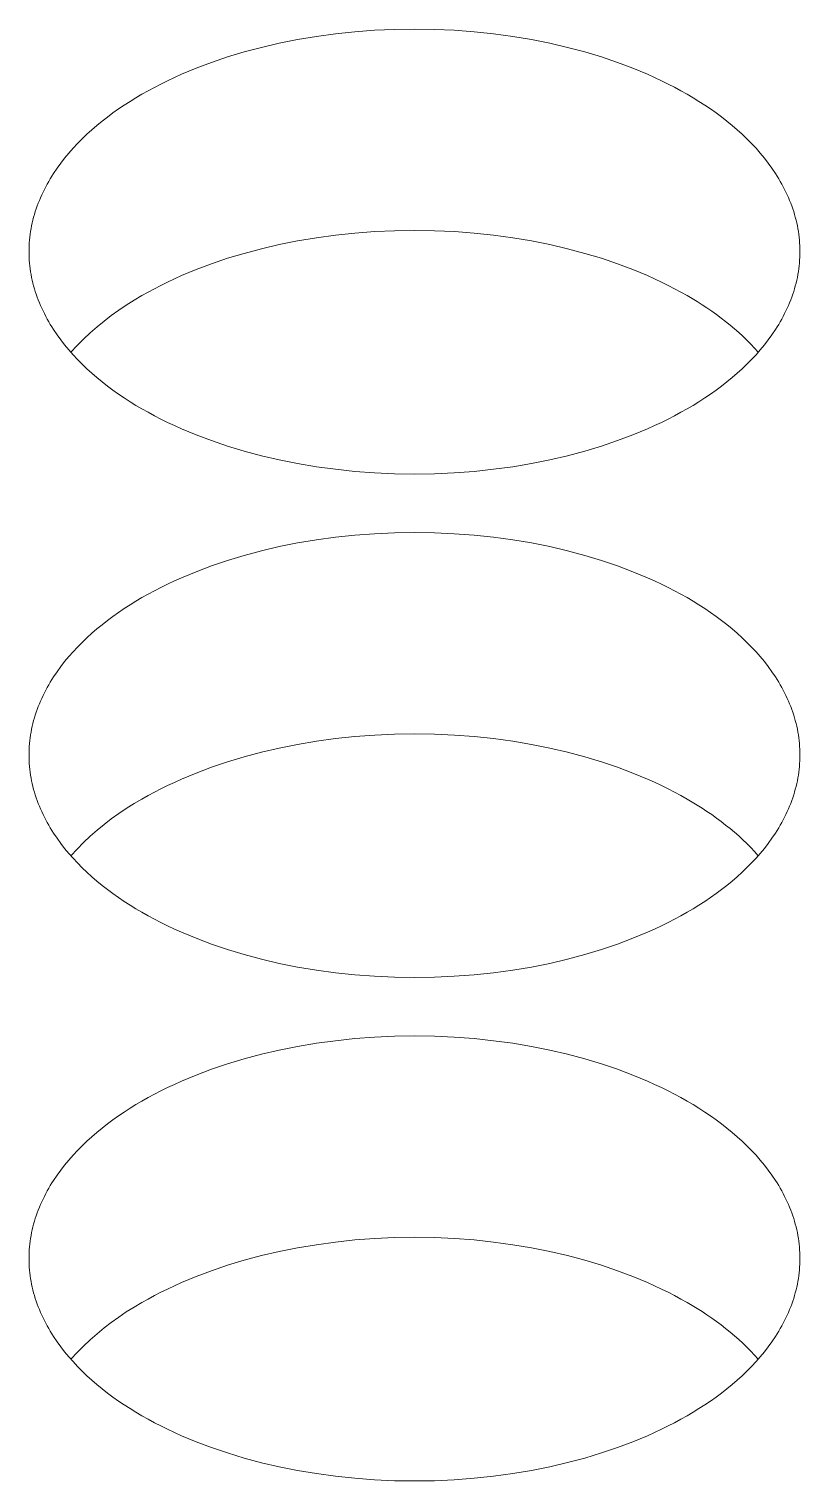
# Model space of a CAD drawing. Header units: millimetres. Extents: x 8434 to 10928, y 788 to 2545.
# Drawn here: x 9966.23 to 9976.72, y 2137.79 to 2157.56 of the extents above; entities that cross this region are included whole.
import ezdxf

# ---------------------------------------------------------------- set-up
doc = ezdxf.new("R2010")
doc.units = ezdxf.units.MM
doc.layers.add('ZANO_R', color=7, linetype='Continuous', lineweight=0)

msp = doc.modelspace()

# ---------------------------------------------------------------- linework, layer by layer
at = {"layer": 'ZANO_R'}
for p, q in [((9970.933, 2157.544), (9971.204, 2157.556)), ((9971.204, 2157.556), (9971.475, 2157.561)), ((9971.475, 2157.561), (9971.747, 2157.556)), ((9971.747, 2157.556), (9972.017, 2157.544)), ((9969.391, 2157.311), (9969.634, 2157.368)), ((9969.634, 2157.368), (9969.884, 2157.418)), ((9969.884, 2157.418), (9970.139, 2157.461)), ((9970.139, 2157.461), (9970.4, 2157.496)), ((9970.4, 2157.496), (9970.665, 2157.524)), ((9970.665, 2157.524), (9970.933, 2157.544)), ((9972.017, 2157.544), (9972.286, 2157.524)), ((9972.286, 2157.524), (9972.551, 2157.496)), ((9972.551, 2157.496), (9972.812, 2157.461)), ((9972.812, 2157.461), (9973.067, 2157.418)), ((9973.067, 2157.418), (9973.317, 2157.368)), ((9973.317, 2157.368), (9973.56, 2157.311)), ((9968.711, 2157.106), (9968.929, 2157.18)), ((9968.929, 2157.18), (9969.156, 2157.248)), ((9969.156, 2157.248), (9969.391, 2157.311)), ((9973.56, 2157.311), (9973.795, 2157.249)), ((9973.795, 2157.249), (9974.022, 2157.18)), ((9974.022, 2157.18), (9974.24, 2157.106)), ((9968.302, 2156.944), (9968.401, 2156.986)), ((9968.401, 2156.986), (9968.502, 2157.027)), ((9968.502, 2157.027), (9968.711, 2157.106)), ((9974.24, 2157.106), (9974.449, 2157.027)), ((9974.449, 2157.027), (9974.55, 2156.986)), ((9974.55, 2156.986), (9974.648, 2156.944)), ((9967.848, 2156.72), (9967.934, 2156.766)), ((9967.934, 2156.766), (9968.022, 2156.812)), ((9968.022, 2156.812), (9968.113, 2156.857)), ((9968.113, 2156.857), (9968.207, 2156.901)), ((9968.207, 2156.901), (9968.302, 2156.944)), ((9974.648, 2156.944), (9974.744, 2156.901)), ((9974.744, 2156.901), (9974.838, 2156.857)), ((9974.838, 2156.857), (9974.929, 2156.812)), ((9974.929, 2156.812), (9975.017, 2156.767)), ((9975.017, 2156.767), (9975.103, 2156.72)), ((9967.524, 2156.524), (9967.603, 2156.575)), ((9967.603, 2156.575), (9967.683, 2156.625)), ((9967.683, 2156.625), (9967.765, 2156.673)), ((9967.765, 2156.673), (9967.848, 2156.72)), ((9975.103, 2156.72), (9975.186, 2156.673)), ((9975.186, 2156.673), (9975.268, 2156.625)), ((9975.268, 2156.625), (9975.348, 2156.575)), ((9975.348, 2156.575), (9975.427, 2156.524)), ((9967.295, 2156.362), (9967.37, 2156.418)), ((9967.37, 2156.418), (9967.446, 2156.472)), ((9967.446, 2156.472), (9967.524, 2156.524)), ((9975.427, 2156.524), (9975.505, 2156.472)), ((9975.505, 2156.472), (9975.581, 2156.418)), ((9975.581, 2156.418), (9975.656, 2156.363)), ((9967.015, 2156.127), (9967.082, 2156.188)), ((9967.082, 2156.188), (9967.151, 2156.247)), ((9967.151, 2156.247), (9967.222, 2156.306)), ((9967.222, 2156.306), (9967.295, 2156.362)), ((9975.656, 2156.363), (9975.728, 2156.306)), ((9975.728, 2156.306), (9975.8, 2156.248)), ((9975.8, 2156.248), (9975.869, 2156.188)), ((9975.869, 2156.188), (9975.936, 2156.127)), ((9966.826, 2155.936), (9966.887, 2156.001)), ((9966.887, 2156.001), (9966.95, 2156.064)), ((9966.95, 2156.064), (9967.015, 2156.127)), ((9975.936, 2156.127), (9976.001, 2156.065)), ((9976.001, 2156.065), (9976.064, 2156.001)), ((9976.064, 2156.001), (9976.125, 2155.936)), ((9966.659, 2155.734), (9966.712, 2155.802)), ((9966.712, 2155.802), (9966.768, 2155.87)), ((9966.768, 2155.87), (9966.826, 2155.936)), ((9976.125, 2155.936), (9976.183, 2155.87)), ((9976.183, 2155.87), (9976.239, 2155.803)), ((9976.239, 2155.803), (9976.292, 2155.734)), ((9966.539, 2155.558), (9966.561, 2155.594)), ((9966.561, 2155.594), (9966.609, 2155.664)), ((9966.609, 2155.664), (9966.659, 2155.734)), ((9976.292, 2155.734), (9976.342, 2155.665)), ((9976.342, 2155.665), (9976.39, 2155.594)), ((9976.39, 2155.594), (9976.412, 2155.558)), ((9966.436, 2155.376), (9966.455, 2155.413)), ((9966.455, 2155.413), (9966.475, 2155.45)), ((9966.475, 2155.45), (9966.495, 2155.486)), ((9966.495, 2155.486), (9966.517, 2155.522)), ((9966.517, 2155.522), (9966.539, 2155.558)), ((9976.412, 2155.558), (9976.434, 2155.522)), ((9976.434, 2155.522), (9976.456, 2155.486)), ((9976.456, 2155.486), (9976.476, 2155.45)), ((9976.476, 2155.45), (9976.496, 2155.413)), ((9976.496, 2155.413), (9976.515, 2155.376)), ((9966.339, 2155.151), (9966.353, 2155.189)), ((9966.353, 2155.189), (9966.368, 2155.227)), ((9966.368, 2155.227), (9966.384, 2155.264)), ((9966.384, 2155.264), (9966.401, 2155.302)), ((9966.401, 2155.302), (9966.418, 2155.339)), ((9966.418, 2155.339), (9966.436, 2155.376)), ((9976.515, 2155.376), (9976.533, 2155.339)), ((9976.533, 2155.339), (9976.55, 2155.302)), ((9976.55, 2155.302), (9976.567, 2155.265)), ((9976.567, 2155.265), (9976.583, 2155.227)), ((9976.583, 2155.227), (9976.598, 2155.189)), ((9976.598, 2155.189), (9976.612, 2155.152)), ((9966.28, 2154.96), (9966.29, 2154.998)), ((9966.29, 2154.998), (9966.301, 2155.037)), ((9966.301, 2155.037), (9966.313, 2155.075)), ((9966.313, 2155.075), (9966.326, 2155.113)), ((9966.326, 2155.113), (9966.339, 2155.151)), ((9976.612, 2155.152), (9976.625, 2155.113)), ((9976.625, 2155.113), (9976.638, 2155.075)), ((9976.638, 2155.075), (9976.65, 2155.037)), ((9976.65, 2155.037), (9976.66, 2154.998)), ((9976.66, 2154.998), (9976.67, 2154.96)), ((9966.243, 2154.765), (9966.249, 2154.804)), ((9966.249, 2154.804), (9966.256, 2154.843)), ((9966.256, 2154.843), (9966.263, 2154.882)), ((9966.263, 2154.882), (9966.271, 2154.921)), ((9966.271, 2154.921), (9966.28, 2154.96)), ((9970.934, 2154.802), (9970.665, 2154.782)), ((9971.204, 2154.814), (9970.934, 2154.802)), ((9971.476, 2154.818), (9971.204, 2154.814)), ((9971.747, 2154.814), (9971.476, 2154.818)), ((9972.018, 2154.802), (9971.747, 2154.814)), ((9972.286, 2154.782), (9972.018, 2154.802)), ((9976.67, 2154.96), (9976.68, 2154.921)), ((9976.68, 2154.921), (9976.688, 2154.882)), ((9976.688, 2154.882), (9976.695, 2154.844)), ((9976.695, 2154.844), (9976.702, 2154.805)), ((9976.702, 2154.805), (9976.708, 2154.766)), ((9966.228, 2154.57), (9966.229, 2154.609)), ((9966.229, 2154.609), (9966.231, 2154.648)), ((9966.231, 2154.648), (9966.235, 2154.687)), ((9966.235, 2154.687), (9966.239, 2154.726)), ((9966.239, 2154.726), (9966.243, 2154.765)), ((9969.634, 2154.626), (9969.391, 2154.569)), ((9969.884, 2154.675), (9969.634, 2154.626)), ((9970.139, 2154.718), (9969.884, 2154.675)), ((9970.4, 2154.754), (9970.139, 2154.718)), ((9970.665, 2154.782), (9970.4, 2154.754)), ((9972.551, 2154.754), (9972.286, 2154.782)), ((9972.812, 2154.718), (9972.551, 2154.754)), ((9973.067, 2154.675), (9972.812, 2154.718)), ((9973.317, 2154.626), (9973.067, 2154.675)), ((9973.56, 2154.569), (9973.317, 2154.626)), ((9976.708, 2154.766), (9976.712, 2154.727)), ((9976.712, 2154.727), (9976.716, 2154.687)), ((9976.716, 2154.687), (9976.719, 2154.648)), ((9976.719, 2154.648), (9976.722, 2154.609)), ((9976.722, 2154.609), (9976.723, 2154.57)), ((9966.228, 2154.53), (9966.228, 2154.57)), ((9966.228, 2154.491), (9966.228, 2154.53)), ((9966.229, 2154.452), (9966.228, 2154.491)), ((9966.231, 2154.413), (9966.229, 2154.452)), ((9966.235, 2154.374), (9966.231, 2154.413)), ((9968.929, 2154.438), (9968.711, 2154.364)), ((9969.156, 2154.506), (9968.929, 2154.438)), ((9969.391, 2154.569), (9969.156, 2154.506)), ((9973.795, 2154.506), (9973.56, 2154.569)), ((9974.022, 2154.438), (9973.795, 2154.506)), ((9974.24, 2154.364), (9974.022, 2154.438)), ((9976.719, 2154.413), (9976.716, 2154.374)), ((9976.722, 2154.452), (9976.719, 2154.413)), ((9976.723, 2154.491), (9976.722, 2154.452)), ((9976.723, 2154.57), (9976.723, 2154.531)), ((9976.723, 2154.531), (9976.723, 2154.491)), ((9966.239, 2154.334), (9966.235, 2154.374)), ((9966.243, 2154.295), (9966.239, 2154.334)), ((9966.249, 2154.256), (9966.243, 2154.295)), ((9966.256, 2154.217), (9966.249, 2154.256)), ((9966.263, 2154.179), (9966.256, 2154.217)), ((9968.303, 2154.202), (9968.207, 2154.159)), ((9968.401, 2154.244), (9968.303, 2154.202)), ((9968.502, 2154.285), (9968.401, 2154.244)), ((9968.711, 2154.364), (9968.502, 2154.285)), ((9974.449, 2154.285), (9974.24, 2154.364)), ((9974.55, 2154.244), (9974.449, 2154.285)), ((9974.649, 2154.202), (9974.55, 2154.244)), ((9974.744, 2154.159), (9974.649, 2154.202)), ((9976.695, 2154.218), (9976.688, 2154.179)), ((9976.702, 2154.257), (9976.695, 2154.218)), ((9976.708, 2154.296), (9976.702, 2154.257)), ((9976.712, 2154.335), (9976.708, 2154.296)), ((9976.716, 2154.374), (9976.712, 2154.335)), ((9966.271, 2154.14), (9966.263, 2154.179)), ((9966.28, 2154.101), (9966.271, 2154.14)), ((9966.29, 2154.063), (9966.28, 2154.101)), ((9966.301, 2154.024), (9966.29, 2154.063)), ((9966.313, 2153.986), (9966.301, 2154.024)), ((9967.934, 2154.024), (9967.848, 2153.978)), ((9968.022, 2154.07), (9967.934, 2154.024)), ((9968.113, 2154.115), (9968.022, 2154.07)), ((9968.207, 2154.159), (9968.113, 2154.115)), ((9974.838, 2154.115), (9974.744, 2154.159)), ((9974.929, 2154.07), (9974.838, 2154.115)), ((9975.017, 2154.024), (9974.929, 2154.07)), ((9975.103, 2153.978), (9975.017, 2154.024)), ((9976.65, 2154.024), (9976.638, 2153.986)), ((9976.66, 2154.063), (9976.65, 2154.024)), ((9976.67, 2154.101), (9976.66, 2154.063)), ((9976.68, 2154.14), (9976.67, 2154.101)), ((9976.688, 2154.179), (9976.68, 2154.14)), ((9966.326, 2153.948), (9966.313, 2153.986)), ((9966.339, 2153.91), (9966.326, 2153.948)), ((9966.353, 2153.872), (9966.339, 2153.91)), ((9966.368, 2153.834), (9966.353, 2153.872)), ((9966.384, 2153.796), (9966.368, 2153.834)), ((9967.552, 2153.802), (9967.448, 2153.733)), ((9967.657, 2153.868), (9967.552, 2153.802)), ((9967.765, 2153.931), (9967.657, 2153.868)), ((9967.848, 2153.978), (9967.765, 2153.931)), ((9975.186, 2153.931), (9975.103, 2153.978)), ((9975.323, 2153.849), (9975.186, 2153.931)), ((9975.391, 2153.806), (9975.323, 2153.849)), ((9975.457, 2153.762), (9975.391, 2153.806)), ((9976.583, 2153.834), (9976.567, 2153.797)), ((9976.598, 2153.872), (9976.583, 2153.834)), ((9976.612, 2153.91), (9976.598, 2153.872)), ((9976.625, 2153.948), (9976.612, 2153.91)), ((9976.638, 2153.986), (9976.625, 2153.948)), ((9966.401, 2153.759), (9966.384, 2153.796)), ((9966.418, 2153.722), (9966.401, 2153.759)), ((9966.436, 2153.685), (9966.418, 2153.722)), ((9966.455, 2153.648), (9966.436, 2153.685)), ((9966.475, 2153.611), (9966.455, 2153.648)), ((9966.495, 2153.575), (9966.475, 2153.611)), ((9967.347, 2153.66), (9967.249, 2153.584)), ((9967.448, 2153.733), (9967.347, 2153.66)), ((9975.522, 2153.718), (9975.457, 2153.762)), ((9975.586, 2153.672), (9975.522, 2153.718)), ((9975.649, 2153.625), (9975.586, 2153.672)), ((9975.711, 2153.577), (9975.649, 2153.625)), ((9976.476, 2153.611), (9976.456, 2153.575)), ((9976.496, 2153.648), (9976.476, 2153.611)), ((9976.515, 2153.685), (9976.496, 2153.648)), ((9976.533, 2153.722), (9976.515, 2153.685)), ((9976.55, 2153.759), (9976.533, 2153.722)), ((9976.567, 2153.797), (9976.55, 2153.759)), ((9966.517, 2153.539), (9966.495, 2153.575)), ((9966.539, 2153.503), (9966.517, 2153.539)), ((9966.561, 2153.467), (9966.539, 2153.503)), ((9966.609, 2153.397), (9966.561, 2153.467)), ((9967.059, 2153.423), (9966.969, 2153.338)), ((9967.153, 2153.505), (9967.059, 2153.423)), ((9967.249, 2153.584), (9967.153, 2153.505)), ((9975.772, 2153.528), (9975.711, 2153.577)), ((9975.831, 2153.479), (9975.772, 2153.528)), ((9975.889, 2153.428), (9975.831, 2153.479)), ((9975.945, 2153.376), (9975.889, 2153.428)), ((9976.39, 2153.467), (9976.342, 2153.397)), ((9976.412, 2153.503), (9976.39, 2153.467)), ((9976.434, 2153.539), (9976.412, 2153.503)), ((9976.456, 2153.575), (9976.434, 2153.539)), ((9966.659, 2153.327), (9966.609, 2153.397)), ((9966.712, 2153.258), (9966.659, 2153.327)), ((9966.768, 2153.191), (9966.712, 2153.258)), ((9966.881, 2153.25), (9966.796, 2153.159)), ((9966.969, 2153.338), (9966.881, 2153.25)), ((9976, 2153.323), (9975.945, 2153.376)), ((9976.054, 2153.27), (9976, 2153.323)), ((9976.105, 2153.215), (9976.054, 2153.27)), ((9976.155, 2153.16), (9976.105, 2153.215)), ((9976.239, 2153.259), (9976.183, 2153.191)), ((9976.292, 2153.327), (9976.239, 2153.259)), ((9976.342, 2153.397), (9976.292, 2153.327)), ((9966.826, 2153.125), (9966.768, 2153.191)), ((9966.887, 2153.06), (9966.826, 2153.125)), ((9966.95, 2152.996), (9966.887, 2153.06)), ((9976.064, 2153.06), (9976.001, 2152.997)), ((9976.125, 2153.125), (9976.064, 2153.06)), ((9976.183, 2153.191), (9976.125, 2153.125)), ((9967.015, 2152.934), (9966.95, 2152.996)), ((9967.082, 2152.873), (9967.015, 2152.934)), ((9967.151, 2152.813), (9967.082, 2152.873)), ((9967.222, 2152.755), (9967.151, 2152.813)), ((9975.8, 2152.814), (9975.728, 2152.755)), ((9975.869, 2152.873), (9975.8, 2152.814)), ((9975.936, 2152.934), (9975.869, 2152.873)), ((9976.001, 2152.997), (9975.936, 2152.934)), ((9967.295, 2152.698), (9967.222, 2152.755)), ((9967.37, 2152.643), (9967.295, 2152.698)), ((9967.446, 2152.589), (9967.37, 2152.643)), ((9975.581, 2152.643), (9975.505, 2152.589)), ((9975.656, 2152.699), (9975.581, 2152.643)), ((9975.728, 2152.755), (9975.656, 2152.699)), ((9967.524, 2152.537), (9967.446, 2152.589)), ((9967.603, 2152.486), (9967.524, 2152.537)), ((9967.683, 2152.436), (9967.603, 2152.486)), ((9967.765, 2152.388), (9967.683, 2152.436)), ((9975.268, 2152.436), (9975.186, 2152.388)), ((9975.348, 2152.486), (9975.268, 2152.436)), ((9975.427, 2152.537), (9975.348, 2152.486)), ((9975.505, 2152.589), (9975.427, 2152.537)), ((9967.848, 2152.341), (9967.765, 2152.388)), ((9967.934, 2152.294), (9967.848, 2152.341)), ((9968.022, 2152.249), (9967.934, 2152.294)), ((9968.113, 2152.204), (9968.022, 2152.249)), ((9974.929, 2152.249), (9974.838, 2152.204)), ((9975.017, 2152.295), (9974.929, 2152.249)), ((9975.103, 2152.341), (9975.017, 2152.295)), ((9975.186, 2152.388), (9975.103, 2152.341)), ((9968.207, 2152.16), (9968.113, 2152.204)), ((9968.302, 2152.117), (9968.207, 2152.16)), ((9968.401, 2152.075), (9968.302, 2152.117)), ((9968.502, 2152.034), (9968.401, 2152.075)), ((9968.711, 2151.955), (9968.502, 2152.034)), ((9974.449, 2152.034), (9974.24, 2151.955)), ((9974.55, 2152.075), (9974.449, 2152.034)), ((9974.648, 2152.117), (9974.55, 2152.075)), ((9974.744, 2152.16), (9974.648, 2152.117)), ((9974.838, 2152.204), (9974.744, 2152.16)), ((9968.929, 2151.881), (9968.711, 2151.955)), ((9969.156, 2151.812), (9968.929, 2151.881)), ((9974.022, 2151.881), (9973.795, 2151.813)), ((9974.24, 2151.955), (9974.022, 2151.881)), ((9969.391, 2151.75), (9969.156, 2151.812)), ((9969.634, 2151.693), (9969.391, 2151.75)), ((9969.884, 2151.643), (9969.634, 2151.693)), ((9970.139, 2151.6), (9969.884, 2151.643)), ((9973.067, 2151.643), (9972.812, 2151.6)), ((9973.317, 2151.693), (9973.067, 2151.643)), ((9973.56, 2151.75), (9973.317, 2151.693)), ((9973.795, 2151.813), (9973.56, 2151.75)), ((9970.4, 2151.565), (9970.139, 2151.6)), ((9970.665, 2151.537), (9970.4, 2151.565)), ((9970.933, 2151.517), (9970.665, 2151.537)), ((9971.204, 2151.505), (9970.933, 2151.517)), ((9971.475, 2151.5), (9971.204, 2151.505)), ((9971.747, 2151.505), (9971.475, 2151.5)), ((9972.017, 2151.517), (9971.747, 2151.505)), ((9972.286, 2151.537), (9972.017, 2151.517)), ((9972.551, 2151.565), (9972.286, 2151.537)), ((9972.812, 2151.6), (9972.551, 2151.565)), ((9970.139, 2150.604), (9970.4, 2150.64)), ((9970.4, 2150.64), (9970.665, 2150.668)), ((9970.665, 2150.668), (9970.933, 2150.688)), ((9970.933, 2150.688), (9971.204, 2150.7)), ((9971.204, 2150.7), (9971.475, 2150.704)), ((9971.475, 2150.704), (9971.747, 2150.7)), ((9971.747, 2150.7), (9972.017, 2150.688)), ((9972.017, 2150.688), (9972.286, 2150.668)), ((9972.286, 2150.668), (9972.551, 2150.64)), ((9972.551, 2150.64), (9972.812, 2150.605)), ((9969.156, 2150.392), (9969.391, 2150.455)), ((9969.391, 2150.455), (9969.634, 2150.512)), ((9969.634, 2150.512), (9969.884, 2150.562)), ((9969.884, 2150.562), (9970.139, 2150.604)), ((9972.812, 2150.605), (9973.067, 2150.562)), ((9973.067, 2150.562), (9973.317, 2150.512)), ((9973.317, 2150.512), (9973.56, 2150.455)), ((9973.56, 2150.455), (9973.795, 2150.392)), ((9968.502, 2150.171), (9968.711, 2150.25)), ((9968.711, 2150.25), (9968.929, 2150.324)), ((9968.929, 2150.324), (9969.156, 2150.392)), ((9973.795, 2150.392), (9974.022, 2150.324)), ((9974.022, 2150.324), (9974.24, 2150.25)), ((9974.24, 2150.25), (9974.449, 2150.171)), ((9968.113, 2150.001), (9968.207, 2150.045)), ((9968.207, 2150.045), (9968.302, 2150.088)), ((9968.302, 2150.088), (9968.401, 2150.13)), ((9968.401, 2150.13), (9968.502, 2150.171)), ((9974.449, 2150.171), (9974.55, 2150.13)), ((9974.55, 2150.13), (9974.648, 2150.088)), ((9974.648, 2150.088), (9974.744, 2150.045)), ((9974.744, 2150.045), (9974.838, 2150.001)), ((9967.765, 2149.817), (9967.848, 2149.864)), ((9967.848, 2149.864), (9967.934, 2149.91)), ((9967.934, 2149.91), (9968.022, 2149.956)), ((9968.022, 2149.956), (9968.113, 2150.001)), ((9974.838, 2150.001), (9974.929, 2149.956)), ((9974.929, 2149.956), (9975.017, 2149.91)), ((9975.017, 2149.91), (9975.103, 2149.864)), ((9975.103, 2149.864), (9975.186, 2149.817)), ((9967.446, 2149.616), (9967.524, 2149.668)), ((9967.524, 2149.668), (9967.603, 2149.719)), ((9967.603, 2149.719), (9967.683, 2149.769)), ((9967.683, 2149.769), (9967.765, 2149.817)), ((9975.186, 2149.817), (9975.268, 2149.769)), ((9975.268, 2149.769), (9975.348, 2149.719)), ((9975.348, 2149.719), (9975.427, 2149.668)), ((9975.427, 2149.668), (9975.505, 2149.616)), ((9967.151, 2149.391), (9967.222, 2149.449)), ((9967.222, 2149.449), (9967.295, 2149.506)), ((9967.295, 2149.506), (9967.37, 2149.562)), ((9967.37, 2149.562), (9967.446, 2149.616)), ((9975.505, 2149.616), (9975.581, 2149.562)), ((9975.581, 2149.562), (9975.656, 2149.506)), ((9975.656, 2149.506), (9975.728, 2149.45)), ((9975.728, 2149.45), (9975.8, 2149.391)), ((9966.95, 2149.208), (9967.015, 2149.271)), ((9967.015, 2149.271), (9967.082, 2149.332)), ((9967.082, 2149.332), (9967.151, 2149.391)), ((9975.8, 2149.391), (9975.869, 2149.332)), ((9975.869, 2149.332), (9975.936, 2149.271)), ((9975.936, 2149.271), (9976.001, 2149.208)), ((9966.768, 2149.014), (9966.826, 2149.08)), ((9966.826, 2149.08), (9966.887, 2149.145)), ((9966.887, 2149.145), (9966.95, 2149.208)), ((9976.001, 2149.208), (9976.064, 2149.145)), ((9976.064, 2149.145), (9976.125, 2149.08)), ((9976.125, 2149.08), (9976.183, 2149.014)), ((9966.609, 2148.808), (9966.659, 2148.878)), ((9966.659, 2148.878), (9966.712, 2148.946)), ((9966.712, 2148.946), (9966.768, 2149.014)), ((9976.183, 2149.014), (9976.239, 2148.946)), ((9976.239, 2148.946), (9976.292, 2148.878)), ((9976.292, 2148.878), (9976.342, 2148.808)), ((9966.495, 2148.63), (9966.517, 2148.666)), ((9966.517, 2148.666), (9966.539, 2148.702)), ((9966.539, 2148.702), (9966.561, 2148.738)), ((9966.561, 2148.738), (9966.609, 2148.808)), ((9976.342, 2148.808), (9976.39, 2148.738)), ((9976.39, 2148.738), (9976.412, 2148.702)), ((9976.412, 2148.702), (9976.434, 2148.666)), ((9976.434, 2148.666), (9976.456, 2148.63)), ((9966.401, 2148.446), (9966.418, 2148.483)), ((9966.418, 2148.483), (9966.436, 2148.52)), ((9966.436, 2148.52), (9966.455, 2148.557)), ((9966.455, 2148.557), (9966.475, 2148.593)), ((9966.475, 2148.593), (9966.495, 2148.63)), ((9976.456, 2148.63), (9976.476, 2148.594)), ((9976.476, 2148.594), (9976.496, 2148.557)), ((9976.496, 2148.557), (9976.515, 2148.52)), ((9976.515, 2148.52), (9976.533, 2148.483)), ((9976.533, 2148.483), (9976.55, 2148.446)), ((9966.326, 2148.257), (9966.339, 2148.295)), ((9966.339, 2148.295), (9966.353, 2148.333)), ((9966.353, 2148.333), (9966.368, 2148.371)), ((9966.368, 2148.371), (9966.384, 2148.408)), ((9966.384, 2148.408), (9966.401, 2148.446)), ((9976.55, 2148.446), (9976.567, 2148.409)), ((9976.567, 2148.409), (9976.583, 2148.371)), ((9976.583, 2148.371), (9976.598, 2148.333)), ((9976.598, 2148.333), (9976.612, 2148.295)), ((9976.612, 2148.295), (9976.625, 2148.257)), ((9966.263, 2148.026), (9966.271, 2148.065)), ((9966.271, 2148.065), (9966.28, 2148.104)), ((9966.28, 2148.104), (9966.29, 2148.142)), ((9966.29, 2148.142), (9966.301, 2148.181)), ((9966.301, 2148.181), (9966.313, 2148.219)), ((9966.313, 2148.219), (9966.326, 2148.257)), ((9976.625, 2148.257), (9976.638, 2148.219)), ((9976.638, 2148.219), (9976.65, 2148.181)), ((9976.65, 2148.181), (9976.66, 2148.142)), ((9976.66, 2148.142), (9976.67, 2148.104)), ((9976.67, 2148.104), (9976.68, 2148.065)), ((9976.68, 2148.065), (9976.688, 2148.026)), ((9966.235, 2147.831), (9966.239, 2147.87)), ((9966.239, 2147.87), (9966.243, 2147.909)), ((9966.243, 2147.909), (9966.249, 2147.948)), ((9966.249, 2147.948), (9966.256, 2147.987)), ((9966.256, 2147.987), (9966.263, 2148.026)), ((9970.4, 2147.898), (9970.139, 2147.862)), ((9970.665, 2147.926), (9970.4, 2147.898)), ((9970.934, 2147.946), (9970.665, 2147.926)), ((9971.204, 2147.958), (9970.934, 2147.946)), ((9971.476, 2147.962), (9971.204, 2147.958)), ((9971.747, 2147.958), (9971.476, 2147.962)), ((9972.018, 2147.946), (9971.747, 2147.958)), ((9972.286, 2147.926), (9972.018, 2147.946)), ((9972.551, 2147.898), (9972.286, 2147.926)), ((9972.812, 2147.862), (9972.551, 2147.898)), ((9976.688, 2148.026), (9976.695, 2147.987)), ((9976.695, 2147.987), (9976.702, 2147.948)), ((9976.702, 2147.948), (9976.708, 2147.909)), ((9976.708, 2147.909), (9976.712, 2147.87)), ((9976.712, 2147.87), (9976.716, 2147.831)), ((9966.228, 2147.713), (9966.229, 2147.753)), ((9966.228, 2147.674), (9966.228, 2147.713)), ((9966.228, 2147.635), (9966.228, 2147.674)), ((9966.229, 2147.753), (9966.231, 2147.792)), ((9966.231, 2147.792), (9966.235, 2147.831)), ((9969.391, 2147.713), (9969.156, 2147.65)), ((9969.634, 2147.769), (9969.391, 2147.713)), ((9969.884, 2147.819), (9969.634, 2147.769)), ((9970.139, 2147.862), (9969.884, 2147.819)), ((9973.067, 2147.819), (9972.812, 2147.862)), ((9973.317, 2147.769), (9973.067, 2147.819)), ((9973.56, 2147.713), (9973.317, 2147.769)), ((9973.795, 2147.65), (9973.56, 2147.713)), ((9976.716, 2147.831), (9976.719, 2147.792)), ((9976.719, 2147.792), (9976.722, 2147.753)), ((9976.722, 2147.753), (9976.723, 2147.714)), ((9976.723, 2147.714), (9976.723, 2147.674)), ((9976.723, 2147.674), (9976.723, 2147.635)), ((9966.229, 2147.596), (9966.228, 2147.635)), ((9966.231, 2147.557), (9966.229, 2147.596)), ((9966.235, 2147.517), (9966.231, 2147.557)), ((9966.239, 2147.478), (9966.235, 2147.517)), ((9966.243, 2147.439), (9966.239, 2147.478)), ((9968.711, 2147.507), (9968.502, 2147.429)), ((9968.929, 2147.581), (9968.711, 2147.507)), ((9969.156, 2147.65), (9968.929, 2147.581)), ((9974.022, 2147.582), (9973.795, 2147.65)), ((9974.24, 2147.508), (9974.022, 2147.582)), ((9974.449, 2147.429), (9974.24, 2147.508)), ((9976.712, 2147.479), (9976.708, 2147.44)), ((9976.716, 2147.518), (9976.712, 2147.479)), ((9976.719, 2147.557), (9976.716, 2147.518)), ((9976.722, 2147.596), (9976.719, 2147.557)), ((9976.723, 2147.635), (9976.722, 2147.596)), ((9966.249, 2147.4), (9966.243, 2147.439)), ((9966.256, 2147.361), (9966.249, 2147.4)), ((9966.263, 2147.322), (9966.256, 2147.361)), ((9966.271, 2147.284), (9966.263, 2147.322)), ((9966.28, 2147.245), (9966.271, 2147.284)), ((9968.207, 2147.302), (9968.113, 2147.258)), ((9968.303, 2147.345), (9968.207, 2147.302)), ((9968.401, 2147.388), (9968.303, 2147.345)), ((9968.502, 2147.429), (9968.401, 2147.388)), ((9974.55, 2147.388), (9974.449, 2147.429)), ((9974.649, 2147.346), (9974.55, 2147.388)), ((9974.744, 2147.303), (9974.649, 2147.346)), ((9974.838, 2147.259), (9974.744, 2147.303)), ((9976.68, 2147.284), (9976.67, 2147.245)), ((9976.688, 2147.323), (9976.68, 2147.284)), ((9976.695, 2147.362), (9976.688, 2147.323)), ((9976.702, 2147.401), (9976.695, 2147.362)), ((9976.708, 2147.44), (9976.702, 2147.401)), ((9966.29, 2147.206), (9966.28, 2147.245)), ((9966.301, 2147.168), (9966.29, 2147.206)), ((9966.313, 2147.13), (9966.301, 2147.168)), ((9966.326, 2147.091), (9966.313, 2147.13)), ((9966.339, 2147.053), (9966.326, 2147.091)), ((9967.765, 2147.075), (9967.657, 2147.012)), ((9967.848, 2147.122), (9967.765, 2147.075)), ((9967.934, 2147.168), (9967.848, 2147.122)), ((9968.022, 2147.214), (9967.934, 2147.168)), ((9968.113, 2147.258), (9968.022, 2147.214)), ((9974.929, 2147.214), (9974.838, 2147.259)), ((9975.017, 2147.168), (9974.929, 2147.214)), ((9975.103, 2147.122), (9975.017, 2147.168)), ((9975.186, 2147.075), (9975.103, 2147.122)), ((9975.323, 2146.993), (9975.186, 2147.075)), ((9976.625, 2147.092), (9976.612, 2147.054)), ((9976.638, 2147.13), (9976.625, 2147.092)), ((9976.65, 2147.168), (9976.638, 2147.13)), ((9976.66, 2147.207), (9976.65, 2147.168)), ((9976.67, 2147.245), (9976.66, 2147.207)), ((9966.353, 2147.015), (9966.339, 2147.053)), ((9966.368, 2146.978), (9966.353, 2147.015)), ((9966.384, 2146.94), (9966.368, 2146.978)), ((9966.401, 2146.903), (9966.384, 2146.94)), ((9966.418, 2146.866), (9966.401, 2146.903)), ((9967.448, 2146.877), (9967.347, 2146.804)), ((9967.552, 2146.946), (9967.448, 2146.877)), ((9967.657, 2147.012), (9967.552, 2146.946)), ((9975.391, 2146.95), (9975.323, 2146.993)), ((9975.457, 2146.906), (9975.391, 2146.95)), ((9975.522, 2146.862), (9975.457, 2146.906)), ((9976.55, 2146.903), (9976.533, 2146.866)), ((9976.567, 2146.94), (9976.55, 2146.903)), ((9976.583, 2146.978), (9976.567, 2146.94)), ((9976.598, 2147.016), (9976.583, 2146.978)), ((9976.612, 2147.054), (9976.598, 2147.016)), ((9966.436, 2146.829), (9966.418, 2146.866)), ((9966.455, 2146.792), (9966.436, 2146.829)), ((9966.475, 2146.755), (9966.455, 2146.792)), ((9966.495, 2146.719), (9966.475, 2146.755)), ((9966.517, 2146.683), (9966.495, 2146.719)), ((9966.539, 2146.647), (9966.517, 2146.683)), ((9967.249, 2146.728), (9967.153, 2146.649)), ((9967.347, 2146.804), (9967.249, 2146.728)), ((9975.586, 2146.816), (9975.522, 2146.862)), ((9975.649, 2146.769), (9975.586, 2146.816)), ((9975.711, 2146.721), (9975.649, 2146.769)), ((9975.772, 2146.672), (9975.711, 2146.721)), ((9976.434, 2146.683), (9976.412, 2146.647)), ((9976.456, 2146.719), (9976.434, 2146.683)), ((9976.476, 2146.755), (9976.456, 2146.719)), ((9976.496, 2146.792), (9976.476, 2146.755)), ((9976.515, 2146.829), (9976.496, 2146.792)), ((9976.533, 2146.866), (9976.515, 2146.829)), ((9966.561, 2146.611), (9966.539, 2146.647)), ((9966.609, 2146.54), (9966.561, 2146.611)), ((9966.659, 2146.471), (9966.609, 2146.54)), ((9966.969, 2146.482), (9966.881, 2146.394)), ((9967.059, 2146.567), (9966.969, 2146.482)), ((9967.153, 2146.649), (9967.059, 2146.567)), ((9975.831, 2146.622), (9975.772, 2146.672)), ((9975.889, 2146.572), (9975.831, 2146.622)), ((9975.945, 2146.52), (9975.889, 2146.572)), ((9976, 2146.467), (9975.945, 2146.52)), ((9976.342, 2146.541), (9976.292, 2146.471)), ((9976.39, 2146.611), (9976.342, 2146.541)), ((9976.412, 2146.647), (9976.39, 2146.611)), ((9966.712, 2146.402), (9966.659, 2146.471)), ((9966.768, 2146.335), (9966.712, 2146.402)), ((9966.826, 2146.269), (9966.768, 2146.335)), ((9966.881, 2146.394), (9966.796, 2146.303)), ((9976.054, 2146.413), (9976, 2146.467)), ((9976.105, 2146.359), (9976.054, 2146.413)), ((9976.155, 2146.303), (9976.105, 2146.359)), ((9976.183, 2146.335), (9976.125, 2146.269)), ((9976.239, 2146.403), (9976.183, 2146.335)), ((9976.292, 2146.471), (9976.239, 2146.403)), ((9966.887, 2146.204), (9966.826, 2146.269)), ((9966.95, 2146.14), (9966.887, 2146.204)), ((9967.015, 2146.078), (9966.95, 2146.14)), ((9976.001, 2146.141), (9975.936, 2146.078)), ((9976.064, 2146.204), (9976.001, 2146.141)), ((9976.125, 2146.269), (9976.064, 2146.204)), ((9967.082, 2146.017), (9967.015, 2146.078)), ((9967.151, 2145.957), (9967.082, 2146.017)), ((9967.222, 2145.899), (9967.151, 2145.957)), ((9967.295, 2145.842), (9967.222, 2145.899)), ((9975.728, 2145.899), (9975.656, 2145.842)), ((9975.8, 2145.958), (9975.728, 2145.899)), ((9975.869, 2146.017), (9975.8, 2145.958)), ((9975.936, 2146.078), (9975.869, 2146.017)), ((9967.37, 2145.787), (9967.295, 2145.842)), ((9967.446, 2145.733), (9967.37, 2145.787)), ((9967.524, 2145.68), (9967.446, 2145.733)), ((9975.505, 2145.733), (9975.427, 2145.681)), ((9975.581, 2145.787), (9975.505, 2145.733)), ((9975.656, 2145.842), (9975.581, 2145.787)), ((9967.603, 2145.629), (9967.524, 2145.68)), ((9967.683, 2145.58), (9967.603, 2145.629)), ((9967.765, 2145.532), (9967.683, 2145.58)), ((9967.848, 2145.485), (9967.765, 2145.532)), ((9975.186, 2145.532), (9975.103, 2145.485)), ((9975.268, 2145.58), (9975.186, 2145.532)), ((9975.348, 2145.63), (9975.268, 2145.58)), ((9975.427, 2145.681), (9975.348, 2145.63)), ((9967.934, 2145.438), (9967.848, 2145.485)), ((9968.022, 2145.393), (9967.934, 2145.438)), ((9968.113, 2145.348), (9968.022, 2145.393)), ((9968.207, 2145.304), (9968.113, 2145.348)), ((9968.302, 2145.261), (9968.207, 2145.304)), ((9974.744, 2145.304), (9974.648, 2145.261)), ((9974.838, 2145.348), (9974.744, 2145.304)), ((9974.929, 2145.393), (9974.838, 2145.348)), ((9975.017, 2145.439), (9974.929, 2145.393)), ((9975.103, 2145.485), (9975.017, 2145.439)), ((9968.401, 2145.219), (9968.302, 2145.261)), ((9968.502, 2145.178), (9968.401, 2145.219)), ((9968.711, 2145.099), (9968.502, 2145.178)), ((9968.929, 2145.025), (9968.711, 2145.099)), ((9974.24, 2145.099), (9974.022, 2145.025)), ((9974.449, 2145.178), (9974.24, 2145.099)), ((9974.55, 2145.219), (9974.449, 2145.178)), ((9974.648, 2145.261), (9974.55, 2145.219)), ((9969.156, 2144.956), (9968.929, 2145.025)), ((9969.391, 2144.894), (9969.156, 2144.956)), ((9973.795, 2144.956), (9973.56, 2144.894)), ((9974.022, 2145.025), (9973.795, 2144.956)), ((9969.634, 2144.837), (9969.391, 2144.894)), ((9969.884, 2144.787), (9969.634, 2144.837)), ((9970.139, 2144.744), (9969.884, 2144.787)), ((9970.4, 2144.709), (9970.139, 2144.744)), ((9970.665, 2144.681), (9970.4, 2144.709)), ((9972.551, 2144.709), (9972.286, 2144.681)), ((9972.812, 2144.744), (9972.551, 2144.709)), ((9973.067, 2144.787), (9972.812, 2144.744)), ((9973.317, 2144.837), (9973.067, 2144.787)), ((9973.56, 2144.894), (9973.317, 2144.837)), ((9970.933, 2144.661), (9970.665, 2144.681)), ((9971.204, 2144.648), (9970.933, 2144.661)), ((9971.475, 2144.644), (9971.204, 2144.648)), ((9971.747, 2144.648), (9971.475, 2144.644)), ((9972.017, 2144.661), (9971.747, 2144.648)), ((9972.286, 2144.681), (9972.017, 2144.661)), ((9969.884, 2143.705), (9970.139, 2143.748)), ((9970.139, 2143.748), (9970.4, 2143.784)), ((9970.4, 2143.784), (9970.665, 2143.812)), ((9970.665, 2143.812), (9970.933, 2143.832)), ((9970.933, 2143.832), (9971.204, 2143.844)), ((9971.204, 2143.844), (9971.475, 2143.848)), ((9971.475, 2143.848), (9971.747, 2143.844)), ((9971.747, 2143.844), (9972.017, 2143.832)), ((9972.017, 2143.832), (9972.286, 2143.812)), ((9972.286, 2143.812), (9972.551, 2143.784)), ((9972.551, 2143.784), (9972.812, 2143.748)), ((9972.812, 2143.748), (9973.067, 2143.706)), ((9968.929, 2143.468), (9969.156, 2143.536)), ((9969.156, 2143.536), (9969.391, 2143.599)), ((9969.391, 2143.599), (9969.634, 2143.656)), ((9969.634, 2143.656), (9969.884, 2143.705)), ((9973.067, 2143.706), (9973.317, 2143.656)), ((9973.317, 2143.656), (9973.56, 2143.599)), ((9973.56, 2143.599), (9973.795, 2143.536)), ((9973.795, 2143.536), (9974.022, 2143.468)), ((9968.502, 2143.315), (9968.711, 2143.394)), ((9968.711, 2143.394), (9968.929, 2143.468)), ((9974.022, 2143.468), (9974.24, 2143.394)), ((9974.24, 2143.394), (9974.449, 2143.315)), ((9968.022, 2143.1), (9968.113, 2143.145)), ((9968.113, 2143.145), (9968.207, 2143.189)), ((9968.207, 2143.189), (9968.302, 2143.232)), ((9968.302, 2143.232), (9968.401, 2143.274)), ((9968.401, 2143.274), (9968.502, 2143.315)), ((9974.449, 2143.315), (9974.55, 2143.274)), ((9974.55, 2143.274), (9974.648, 2143.232)), ((9974.648, 2143.232), (9974.744, 2143.189)), ((9974.744, 2143.189), (9974.838, 2143.145)), ((9974.838, 2143.145), (9974.929, 2143.1)), ((9967.683, 2142.913), (9967.765, 2142.961)), ((9967.765, 2142.961), (9967.848, 2143.008)), ((9967.848, 2143.008), (9967.934, 2143.054)), ((9967.934, 2143.054), (9968.022, 2143.1)), ((9974.929, 2143.1), (9975.017, 2143.054)), ((9975.017, 2143.054), (9975.103, 2143.008)), ((9975.103, 2143.008), (9975.186, 2142.961)), ((9975.186, 2142.961), (9975.268, 2142.913)), ((9967.37, 2142.706), (9967.446, 2142.759)), ((9967.446, 2142.759), (9967.524, 2142.812)), ((9967.524, 2142.812), (9967.603, 2142.863)), ((9967.603, 2142.863), (9967.683, 2142.913)), ((9975.268, 2142.913), (9975.348, 2142.863)), ((9975.348, 2142.863), (9975.427, 2142.812)), ((9975.427, 2142.812), (9975.505, 2142.76)), ((9975.505, 2142.76), (9975.581, 2142.706)), ((9967.082, 2142.475), (9967.151, 2142.535)), ((9967.151, 2142.535), (9967.222, 2142.593)), ((9967.222, 2142.593), (9967.295, 2142.65)), ((9967.295, 2142.65), (9967.37, 2142.706)), ((9975.581, 2142.706), (9975.656, 2142.65)), ((9975.656, 2142.65), (9975.728, 2142.593)), ((9975.728, 2142.593), (9975.8, 2142.535)), ((9975.8, 2142.535), (9975.869, 2142.476)), ((9966.887, 2142.288), (9966.95, 2142.352)), ((9966.95, 2142.352), (9967.015, 2142.414)), ((9967.015, 2142.414), (9967.082, 2142.475)), ((9975.869, 2142.476), (9975.936, 2142.415)), ((9975.936, 2142.415), (9976.001, 2142.352)), ((9976.001, 2142.352), (9976.064, 2142.289)), ((9966.712, 2142.09), (9966.768, 2142.157)), ((9966.768, 2142.157), (9966.826, 2142.224)), ((9966.826, 2142.224), (9966.887, 2142.288)), ((9976.064, 2142.289), (9976.125, 2142.224)), ((9976.125, 2142.224), (9976.183, 2142.158)), ((9976.183, 2142.158), (9976.239, 2142.09)), ((9966.561, 2141.881), (9966.609, 2141.952)), ((9966.609, 2141.952), (9966.659, 2142.022)), ((9966.659, 2142.022), (9966.712, 2142.09)), ((9976.239, 2142.09), (9976.292, 2142.022)), ((9976.292, 2142.022), (9976.342, 2141.952)), ((9976.342, 2141.952), (9976.39, 2141.882)), ((9966.455, 2141.701), (9966.475, 2141.737)), ((9966.475, 2141.737), (9966.495, 2141.774)), ((9966.495, 2141.774), (9966.517, 2141.81)), ((9966.517, 2141.81), (9966.539, 2141.846)), ((9966.539, 2141.846), (9966.561, 2141.881)), ((9976.39, 2141.882), (9976.412, 2141.846)), ((9976.412, 2141.846), (9976.434, 2141.81)), ((9976.434, 2141.81), (9976.456, 2141.774)), ((9976.456, 2141.774), (9976.476, 2141.737)), ((9976.476, 2141.737), (9976.496, 2141.701)), ((9966.368, 2141.515), (9966.384, 2141.552)), ((9966.384, 2141.552), (9966.401, 2141.59)), ((9966.401, 2141.59), (9966.418, 2141.627)), ((9966.418, 2141.627), (9966.436, 2141.664)), ((9966.436, 2141.664), (9966.455, 2141.701)), ((9976.496, 2141.701), (9976.515, 2141.664)), ((9976.515, 2141.664), (9976.533, 2141.627)), ((9976.533, 2141.627), (9976.55, 2141.59)), ((9976.55, 2141.59), (9976.567, 2141.552)), ((9976.567, 2141.552), (9976.583, 2141.515)), ((9966.301, 2141.324), (9966.313, 2141.363)), ((9966.313, 2141.363), (9966.326, 2141.401)), ((9966.326, 2141.401), (9966.339, 2141.439)), ((9966.339, 2141.439), (9966.353, 2141.477)), ((9966.353, 2141.477), (9966.368, 2141.515)), ((9976.583, 2141.515), (9976.598, 2141.477)), ((9976.598, 2141.477), (9976.612, 2141.439)), ((9976.612, 2141.439), (9976.625, 2141.401)), ((9976.625, 2141.401), (9976.638, 2141.363)), ((9976.638, 2141.363), (9976.65, 2141.325)), ((9966.256, 2141.131), (9966.263, 2141.17)), ((9966.263, 2141.17), (9966.271, 2141.209)), ((9966.271, 2141.209), (9966.28, 2141.247)), ((9966.28, 2141.247), (9966.29, 2141.286)), ((9966.29, 2141.286), (9966.301, 2141.324)), ((9976.65, 2141.325), (9976.66, 2141.286)), ((9976.66, 2141.286), (9976.67, 2141.248)), ((9976.67, 2141.248), (9976.68, 2141.209)), ((9976.68, 2141.209), (9976.688, 2141.17)), ((9976.688, 2141.17), (9976.695, 2141.131)), ((9966.231, 2140.936), (9966.235, 2140.975)), ((9966.235, 2140.975), (9966.239, 2141.014)), ((9966.239, 2141.014), (9966.243, 2141.053)), ((9966.243, 2141.053), (9966.249, 2141.092)), ((9966.249, 2141.092), (9966.256, 2141.131)), ((9969.884, 2140.963), (9969.634, 2140.913)), ((9970.139, 2141.006), (9969.884, 2140.963)), ((9970.4, 2141.042), (9970.139, 2141.006)), ((9970.665, 2141.07), (9970.4, 2141.042)), ((9970.934, 2141.09), (9970.665, 2141.07)), ((9971.204, 2141.102), (9970.934, 2141.09)), ((9971.476, 2141.106), (9971.204, 2141.102)), ((9971.747, 2141.102), (9971.476, 2141.106)), ((9972.018, 2141.09), (9971.747, 2141.102)), ((9972.286, 2141.07), (9972.018, 2141.09)), ((9972.551, 2141.042), (9972.286, 2141.07)), ((9972.812, 2141.006), (9972.551, 2141.042)), ((9973.067, 2140.963), (9972.812, 2141.006)), ((9973.317, 2140.913), (9973.067, 2140.963)), ((9976.695, 2141.131), (9976.702, 2141.092)), ((9976.702, 2141.092), (9976.708, 2141.053)), ((9976.708, 2141.053), (9976.712, 2141.014)), ((9976.712, 2141.014), (9976.716, 2140.975)), ((9976.716, 2140.975), (9976.719, 2140.936)), ((9966.228, 2140.857), (9966.229, 2140.897)), ((9966.228, 2140.818), (9966.228, 2140.857)), ((9966.228, 2140.779), (9966.228, 2140.818)), ((9966.229, 2140.74), (9966.228, 2140.779)), ((9966.229, 2140.897), (9966.231, 2140.936)), ((9969.156, 2140.794), (9968.929, 2140.725)), ((9969.391, 2140.857), (9969.156, 2140.794)), ((9969.634, 2140.913), (9969.391, 2140.857)), ((9973.56, 2140.857), (9973.317, 2140.913)), ((9973.795, 2140.794), (9973.56, 2140.857)), ((9974.022, 2140.725), (9973.795, 2140.794)), ((9976.719, 2140.936), (9976.722, 2140.897)), ((9976.722, 2140.897), (9976.723, 2140.858)), ((9976.723, 2140.779), (9976.722, 2140.74)), ((9976.723, 2140.858), (9976.723, 2140.818)), ((9976.723, 2140.818), (9976.723, 2140.779)), ((9966.231, 2140.7), (9966.229, 2140.74)), ((9966.235, 2140.661), (9966.231, 2140.7)), ((9966.239, 2140.622), (9966.235, 2140.661)), ((9966.243, 2140.583), (9966.239, 2140.622)), ((9966.249, 2140.544), (9966.243, 2140.583)), ((9968.502, 2140.573), (9968.401, 2140.531)), ((9968.711, 2140.651), (9968.502, 2140.573)), ((9968.929, 2140.725), (9968.711, 2140.651)), ((9974.24, 2140.651), (9974.022, 2140.725)), ((9974.449, 2140.573), (9974.24, 2140.651)), ((9974.55, 2140.532), (9974.449, 2140.573)), ((9976.708, 2140.583), (9976.702, 2140.544)), ((9976.712, 2140.622), (9976.708, 2140.583)), ((9976.716, 2140.662), (9976.712, 2140.622)), ((9976.719, 2140.701), (9976.716, 2140.662)), ((9976.722, 2140.74), (9976.719, 2140.701)), ((9966.256, 2140.505), (9966.249, 2140.544)), ((9966.263, 2140.466), (9966.256, 2140.505)), ((9966.271, 2140.428), (9966.263, 2140.466)), ((9966.28, 2140.389), (9966.271, 2140.428)), ((9966.29, 2140.35), (9966.28, 2140.389)), ((9968.022, 2140.357), (9967.934, 2140.312)), ((9968.113, 2140.402), (9968.022, 2140.357)), ((9968.207, 2140.446), (9968.113, 2140.402)), ((9968.303, 2140.489), (9968.207, 2140.446)), ((9968.401, 2140.531), (9968.303, 2140.489)), ((9974.649, 2140.489), (9974.55, 2140.532)), ((9974.744, 2140.446), (9974.649, 2140.489)), ((9974.838, 2140.402), (9974.744, 2140.446)), ((9974.929, 2140.358), (9974.838, 2140.402)), ((9975.017, 2140.312), (9974.929, 2140.358)), ((9976.67, 2140.389), (9976.66, 2140.351)), ((9976.68, 2140.428), (9976.67, 2140.389)), ((9976.688, 2140.467), (9976.68, 2140.428)), ((9976.695, 2140.505), (9976.688, 2140.467)), ((9976.702, 2140.544), (9976.695, 2140.505)), ((9966.301, 2140.312), (9966.29, 2140.35)), ((9966.313, 2140.273), (9966.301, 2140.312)), ((9966.326, 2140.235), (9966.313, 2140.273)), ((9966.339, 2140.197), (9966.326, 2140.235)), ((9966.353, 2140.159), (9966.339, 2140.197)), ((9966.368, 2140.122), (9966.353, 2140.159)), ((9967.657, 2140.156), (9967.552, 2140.09)), ((9967.765, 2140.218), (9967.657, 2140.156)), ((9967.848, 2140.265), (9967.765, 2140.218)), ((9967.934, 2140.312), (9967.848, 2140.265)), ((9975.103, 2140.266), (9975.017, 2140.312)), ((9975.186, 2140.219), (9975.103, 2140.266)), ((9975.323, 2140.136), (9975.186, 2140.219)), ((9976.598, 2140.16), (9976.583, 2140.122)), ((9976.612, 2140.197), (9976.598, 2140.16)), ((9976.625, 2140.236), (9976.612, 2140.197)), ((9976.638, 2140.274), (9976.625, 2140.236)), ((9976.65, 2140.312), (9976.638, 2140.274)), ((9976.66, 2140.351), (9976.65, 2140.312)), ((9966.384, 2140.084), (9966.368, 2140.122)), ((9966.401, 2140.047), (9966.384, 2140.084)), ((9966.418, 2140.009), (9966.401, 2140.047)), ((9966.436, 2139.972), (9966.418, 2140.009)), ((9966.455, 2139.936), (9966.436, 2139.972)), ((9967.448, 2140.021), (9967.347, 2139.948)), ((9967.552, 2140.09), (9967.448, 2140.021)), ((9975.391, 2140.094), (9975.323, 2140.136)), ((9975.457, 2140.05), (9975.391, 2140.094)), ((9975.522, 2140.005), (9975.457, 2140.05)), ((9975.586, 2139.96), (9975.522, 2140.005)), ((9975.649, 2139.913), (9975.586, 2139.96)), ((9976.515, 2139.973), (9976.496, 2139.936)), ((9976.533, 2140.01), (9976.515, 2139.973)), ((9976.55, 2140.047), (9976.533, 2140.01)), ((9976.567, 2140.084), (9976.55, 2140.047)), ((9976.583, 2140.122), (9976.567, 2140.084)), ((9966.475, 2139.899), (9966.455, 2139.936)), ((9966.495, 2139.863), (9966.475, 2139.899)), ((9966.517, 2139.826), (9966.495, 2139.863)), ((9966.539, 2139.791), (9966.517, 2139.826)), ((9966.561, 2139.755), (9966.539, 2139.791)), ((9967.153, 2139.793), (9967.059, 2139.711)), ((9967.249, 2139.872), (9967.153, 2139.793)), ((9967.347, 2139.948), (9967.249, 2139.872)), ((9975.711, 2139.865), (9975.649, 2139.913)), ((9975.772, 2139.816), (9975.711, 2139.865)), ((9975.831, 2139.766), (9975.772, 2139.816)), ((9975.889, 2139.715), (9975.831, 2139.766)), ((9976.412, 2139.791), (9976.39, 2139.755)), ((9976.434, 2139.827), (9976.412, 2139.791)), ((9976.456, 2139.863), (9976.434, 2139.827)), ((9976.476, 2139.899), (9976.456, 2139.863)), ((9976.496, 2139.936), (9976.476, 2139.899)), ((9966.609, 2139.684), (9966.561, 2139.755)), ((9966.659, 2139.615), (9966.609, 2139.684)), ((9966.712, 2139.546), (9966.659, 2139.615)), ((9966.969, 2139.626), (9966.881, 2139.538)), ((9967.059, 2139.711), (9966.969, 2139.626)), ((9975.945, 2139.664), (9975.889, 2139.715)), ((9976, 2139.611), (9975.945, 2139.664)), ((9976.054, 2139.557), (9976, 2139.611)), ((9976.292, 2139.615), (9976.239, 2139.546)), ((9976.342, 2139.684), (9976.292, 2139.615)), ((9976.39, 2139.755), (9976.342, 2139.684)), ((9966.768, 2139.479), (9966.712, 2139.546)), ((9966.826, 2139.413), (9966.768, 2139.479)), ((9966.881, 2139.538), (9966.796, 2139.447)), ((9966.887, 2139.348), (9966.826, 2139.413)), ((9976.105, 2139.503), (9976.054, 2139.557)), ((9976.125, 2139.413), (9976.064, 2139.348)), ((9976.155, 2139.447), (9976.105, 2139.503)), ((9976.183, 2139.479), (9976.125, 2139.413)), ((9976.239, 2139.546), (9976.183, 2139.479)), ((9966.95, 2139.284), (9966.887, 2139.348)), ((9967.015, 2139.222), (9966.95, 2139.284)), ((9967.082, 2139.161), (9967.015, 2139.222)), ((9975.936, 2139.222), (9975.869, 2139.161)), ((9976.001, 2139.284), (9975.936, 2139.222)), ((9976.064, 2139.348), (9976.001, 2139.284)), ((9967.151, 2139.101), (9967.082, 2139.161)), ((9967.222, 2139.043), (9967.151, 2139.101)), ((9967.295, 2138.986), (9967.222, 2139.043)), ((9967.37, 2138.931), (9967.295, 2138.986)), ((9975.656, 2138.986), (9975.581, 2138.931)), ((9975.728, 2139.043), (9975.656, 2138.986)), ((9975.8, 2139.101), (9975.728, 2139.043)), ((9975.869, 2139.161), (9975.8, 2139.101)), ((9967.446, 2138.877), (9967.37, 2138.931)), ((9967.524, 2138.824), (9967.446, 2138.877)), ((9967.603, 2138.773), (9967.524, 2138.824)), ((9967.683, 2138.724), (9967.603, 2138.773)), ((9975.348, 2138.773), (9975.268, 2138.724)), ((9975.427, 2138.824), (9975.348, 2138.773)), ((9975.505, 2138.877), (9975.427, 2138.824)), ((9975.581, 2138.931), (9975.505, 2138.877)), ((9967.765, 2138.676), (9967.683, 2138.724)), ((9967.848, 2138.629), (9967.765, 2138.676)), ((9967.934, 2138.582), (9967.848, 2138.629)), ((9968.022, 2138.537), (9967.934, 2138.582)), ((9975.017, 2138.582), (9974.929, 2138.537)), ((9975.103, 2138.629), (9975.017, 2138.582)), ((9975.186, 2138.676), (9975.103, 2138.629)), ((9975.268, 2138.724), (9975.186, 2138.676)), ((9968.113, 2138.492), (9968.022, 2138.537)), ((9968.207, 2138.448), (9968.113, 2138.492)), ((9968.302, 2138.405), (9968.207, 2138.448)), ((9968.401, 2138.363), (9968.302, 2138.405)), ((9974.648, 2138.405), (9974.55, 2138.363)), ((9974.744, 2138.448), (9974.648, 2138.405)), ((9974.838, 2138.492), (9974.744, 2138.448)), ((9974.929, 2138.537), (9974.838, 2138.492)), ((9968.502, 2138.322), (9968.401, 2138.363)), ((9968.711, 2138.243), (9968.502, 2138.322)), ((9968.929, 2138.169), (9968.711, 2138.243)), ((9974.24, 2138.243), (9974.022, 2138.169)), ((9974.449, 2138.322), (9974.24, 2138.243)), ((9974.55, 2138.363), (9974.449, 2138.322)), ((9969.156, 2138.1), (9968.929, 2138.169)), ((9969.391, 2138.037), (9969.156, 2138.1)), ((9969.634, 2137.981), (9969.391, 2138.037)), ((9969.884, 2137.931), (9969.634, 2137.981)), ((9973.317, 2137.981), (9973.067, 2137.931)), ((9973.56, 2138.038), (9973.317, 2137.981)), ((9973.795, 2138.1), (9973.56, 2138.038)), ((9974.022, 2138.169), (9973.795, 2138.1)), ((9970.139, 2137.888), (9969.884, 2137.931)), ((9970.4, 2137.852), (9970.139, 2137.888)), ((9970.665, 2137.825), (9970.4, 2137.852)), ((9970.933, 2137.804), (9970.665, 2137.825)), ((9971.204, 2137.792), (9970.933, 2137.804)), ((9971.475, 2137.788), (9971.204, 2137.792)), ((9971.747, 2137.792), (9971.475, 2137.788)), ((9972.017, 2137.804), (9971.747, 2137.792)), ((9972.286, 2137.825), (9972.017, 2137.804)), ((9972.551, 2137.853), (9972.286, 2137.825)), ((9972.812, 2137.888), (9972.551, 2137.853)), ((9973.067, 2137.931), (9972.812, 2137.888))]:
    msp.add_line(p, q, dxfattribs=at)

doc.saveas('drawing.dxf')
